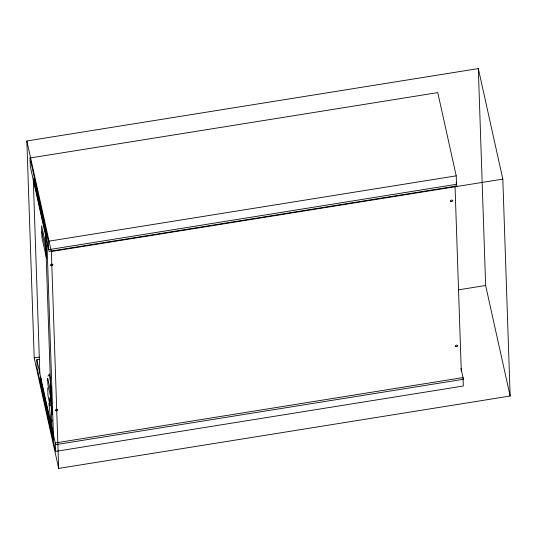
<?xml version="1.0" encoding="UTF-8"?>
<svg xmlns="http://www.w3.org/2000/svg" width="537" height="537" viewBox="0 0 537 537"><rect width="100%" height="100%" fill="white"/><g stroke="black" fill="none" stroke-linecap="round" stroke-linejoin="round"><path stroke-width="0.81" d="M47.968 376.095L49.471 373.953L51.713 392.963M52.626 420.156L51.096 422.156L48.887 403.287M34.207 358.004L26.85 140.976L478.319 68.582L502.82 179.11L510.15 396.024L58.681 468.418L34.18 357.89L39.147 357.092M29.991 157.999L437.762 92.606L456.222 175.847L456.504 184.285L48.726 249.671L48.444 241.241L29.991 157.999L30.273 166.43L49.109 251.376L456.886 185.99L456.141 182.647M48.444 241.241L456.222 175.847M58.681 468.418L51.357 251.511L502.82 179.11M458.309 289.873L485.643 285.489L478.319 68.582M55.546 451.402L55.257 442.965L463.035 377.571L463.324 386.009L55.546 451.402L37.087 368.16L36.805 359.723L39.288 359.327M51.559 412.933L52.176 414.658L51.72 406.509L50.693 400.83L49.78 397.736L49.471 399.515L50.055 405.972L47.941 395.259L47.692 387.868M34.053 183.486L34.361 184.366L33.878 178.19L46.732 236.186L53.626 440.078L40.765 382.082L40.584 376.779M485.643 285.489L510.15 396.024M461.014 368.456L463.411 379.283L55.64 444.67L36.805 359.723M26.85 140.976L51.357 251.551M33.972 181.076L45.397 232.595M41.779 231.803L46.316 252.276M40.671 379.189L52.089 430.708M455.02 185.836L461.29 371.349M45.296 229.702L52.183 433.601M34.355 182.788L34.435 185.198M40.966 378.491L41.047 380.901M33.301 180.076L39.832 373.369M47.659 378.357L47.867 384.418L51.693 401.804L51.471 395.225L47.659 378.357M46.115 246.248L41.577 225.782L41.98 237.831L46.518 258.297L46.115 246.248M450.946 201.556A1.269 0.718 -12.5 0 0 452.798 200.63A1.269 0.718 -12.5 0 0 450.905 200.301A1.269 0.718 -12.5 0 0 450.946 201.556M51.075 265.681A1.269 0.718 -12.5 0 0 52.928 264.754A1.269 0.718 -12.5 0 0 51.035 264.426A1.269 0.718 -12.5 0 0 51.075 265.681M455.853 346.647A1.269 0.718 -12.5 0 0 457.699 345.721A1.269 0.718 -12.5 0 0 455.806 345.392A1.269 0.718 -12.5 0 0 455.853 346.647M55.982 410.771A1.269 0.718 -12.5 0 0 57.828 409.845A1.269 0.718 -12.5 0 0 55.935 409.516A1.269 0.718 -12.5 0 0 55.982 410.771"/></g></svg>
